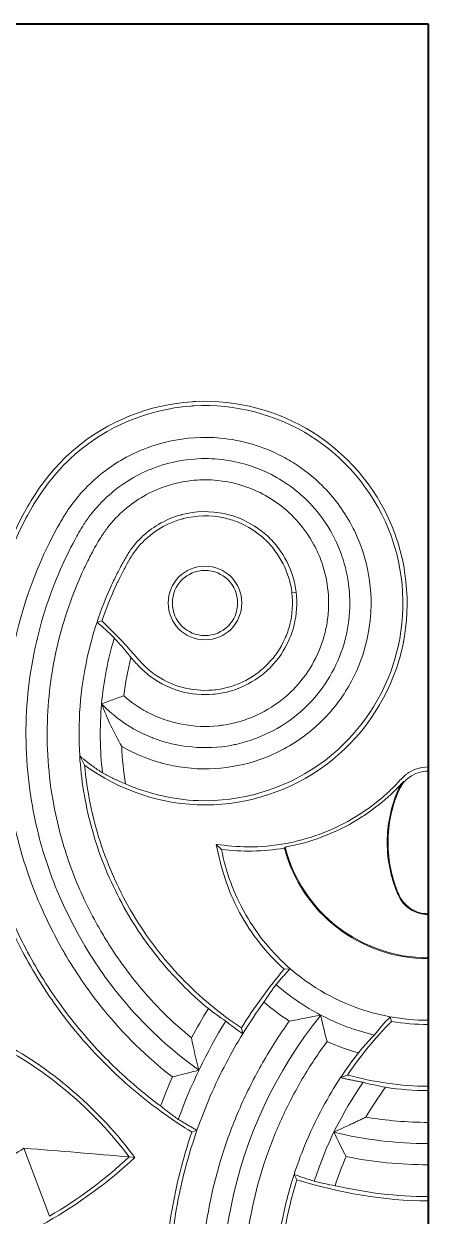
# Model space of a CAD drawing. Header units: millimetres. Extents: x 0 to 2376, y 0 to 1680.
# Drawn here: x 1247.8 to 1343, y 888.9 to 1170 of the extents above; entities that cross this region are included whole.
import ezdxf

# ---------------------------------------------------------------- set-up
doc = ezdxf.new("R2010")
doc.units = ezdxf.units.MM
doc.layers.add('Архио', color=252, linetype='Continuous', lineweight=40)
doc.layers.add('Размеры', color=5, linetype='Continuous', lineweight=9)

msp = doc.modelspace()

# ---------------------------------------------------------------- linework, layer by layer
at = {"layer": 'Архио'}
for p, q in [((843, 1170), (1343, 1170)), ((1343, 1170), (1343, 630))]:
    msp.add_line(p, q, dxfattribs=at)
at = {"layer": 'Размеры', "linetype": 'Continuous', "lineweight": 15}
for p, q in [((1310.92, 1035.84), (1311.9, 1036.03)), ((1265.02, 1028.95), (1266.17, 1029.24)), ((1262.11, 995.25), (1260.94, 997.43)), ((1293.1, 976.56), (1294.34, 975.38)), ((1309.15, 975.68), (1309.3, 975.91)), ((1309.11, 947.14), (1310.51, 947.24)), ((1299.03, 933.29), (1299.34, 931.89)), ((1334.04, 935.91), (1334.39, 934.83)), ((1324, 922.16), (1322.39, 921.56)), ((1288.56, 909.15), (1287.35, 908.72)), ((1253.81, 888.9), (1247.79, 904.9)), ((1273.94, 902.75), (1272.6, 902.87)), ((1311.44, 898.74), (1312.09, 897.49))]:
    msp.add_line(p, q, dxfattribs=at)
at = {"layer": 'Размеры', "linetype": 'Continuous', "lineweight": 15, "flags": 128}
msp.add_lwpolyline([(1337.31, 991.4), (1337.36, 991.4), (1337.47, 991.38)], dxfattribs=at)
at = {"layer": 'Размеры', "linetype": 'Continuous', "lineweight": 15}
for radius in [8.68, 7.68]:
    msp.add_circle((1290.45, 1033.46), radius, dxfattribs=at)
for centre, radius, start, end in [((1344.88, 1002.59), 79.1, 163.3854, 174.8814), ((1344.88, 1002.59), 79.1, 174.8814, 186.6692), ((1343, 984.62), 35.01, 194.7919, 270), ((1343, 984.62), 34.81, 194.4892, 270), ((1343, 984.62), 54.53, 228.9372, 242.3458), ((1400.54, 870), 106.12, 141.322, 195.5421), ((1343, 984.62), 54.53, 242.3458, 256.5258), ((1400.54, 870), 123.62, 148.3349, 160.2824), ((1400.54, 870), 88.62, 145.298, 162.1796)]:
    msp.add_arc(centre, radius, start, end, dxfattribs=at)
for points, knots in [([(1243.84, 1046.33), (1245.52, 1050.2), (1247.47, 1054.37), (1252.37, 1062.19), (1255.82, 1066.35), (1267.17, 1076.18), (1277.63, 1080.37), (1297.64, 1081.48), (1308.01, 1078.75), (1324.85, 1067.9), (1331.78, 1059.2), (1338.62, 1040.26), (1338.94, 1029.57), (1333.29, 1010.27), (1327.03, 1001.29), (1310.78, 989.23), (1300.63, 985.87), (1280.44, 985.82), (1270.26, 989.19), (1262.11, 995.25)], [0, 0, 0, 0, 12.656, 13.777021, 27.666487, 28.708544, 58.877236, 59.779829, 88.838015, 89.581883, 119.935948, 120.538585, 150.037138, 150.483271, 180.933973, 181.235766, 211.253019, 211.401698, 241.863769, 241.863769, 241.863769, 241.863769]), ([(1244.31, 1044.87), (1245.93, 1048.73), (1247.84, 1052.9), (1252.56, 1060.75), (1255.91, 1064.96), (1266.98, 1074.95), (1277.33, 1079.25), (1297.2, 1080.55), (1307.53, 1077.86), (1324.26, 1067.09), (1331.1, 1058.39), (1337.72, 1039.51), (1337.88, 1028.87), (1331.9, 1009.8), (1325.46, 1001.03), (1308.97, 989.51), (1298.77, 986.51), (1282.94, 987.08), (1277.09, 988.46), (1271.72, 990.82)], [0, 0, 0, 0, 12.656, 13.777021, 27.666487, 28.708544, 58.877236, 59.779829, 88.838015, 89.581883, 119.935948, 120.538585, 150.037138, 150.483271, 180.933973, 181.235766, 211.253019, 211.401698, 229.097574, 229.097574, 229.097574, 229.097574]), ([(1282.77, 921.72), (1276.77, 926.39), (1271.05, 932), (1262.93, 942.11), (1259.73, 946.82), (1254.92, 955.18), (1250.33, 964.46), (1247.08, 974.44), (1243.28, 991.18), (1242.67, 1003.03), (1245.15, 1024.74), (1248.36, 1036.21), (1254.02, 1048.12), (1255.74, 1051.39), (1257.27, 1054.01), (1258.77, 1056.31), (1260.45, 1058.53), (1263.03, 1061.31), (1267.75, 1065.54), (1273.27, 1068.81), (1281.83, 1071.82), (1288.02, 1072.7), (1298.17, 1072.16), (1305.12, 1070.11), (1312.93, 1065.61), (1318.99, 1060.79), (1323.5, 1054.76), (1326.9, 1048.02), (1329.33, 1040.77), (1329.78, 1033.29), (1328.95, 1025.64), (1327.01, 1018.26), (1323.29, 1011.84), (1318.53, 1005.97), (1312.8, 1000.72), (1306.01, 997.35), (1298.77, 995.07), (1291.28, 993.84), (1283.86, 994.73), (1276.93, 996.63), (1273.76, 997.95), (1270.84, 999.65)], [10.218129, 10.218129, 10.218129, 10.218129, 33.0412, 34.081133, 49.142829, 50.053847, 63.011292, 80.146059, 81.443334, 114.522976, 115.238292, 147.021895, 149.834137, 154.768092, 158.089595, 158.943951, 163.043398, 166.4138, 170.296578, 182.01245, 185.477445, 197.486662, 200.534318, 215.949777, 218.818793, 227.558213, 238.995005, 241.202554, 250.188897, 261.763266, 263.455312, 273.28653, 284.453803, 285.504492, 295.965294, 307.547007, 307.983737, 318.750888, 330.101107, 330.171457, 340.311138, 340.311138, 340.311138, 340.311138]), ([(1289, 923.31), (1282.14, 928.2), (1275.22, 934.68), (1267.7, 944.19), (1264.87, 948.23), (1261.91, 953.01), (1259.22, 957.79), (1255.08, 966.33), (1251.53, 976.68), (1248.35, 992.36), (1247.86, 1006.75), (1250.42, 1024.85), (1254.37, 1037.44), (1259.18, 1047.29), (1261.16, 1050.82), (1262.89, 1053.49), (1264.33, 1055.35), (1266.19, 1057.33), (1268.45, 1059.53), (1272.15, 1062.37), (1277.96, 1065.35), (1284.39, 1067.18), (1291.02, 1067.7), (1298.87, 1066.81), (1306.2, 1064.09), (1314.78, 1058.07), (1320.13, 1051.22), (1324.38, 1040.48), (1325.06, 1032.18), (1322.62, 1020.52), (1318.86, 1013.63), (1310.17, 1004.87), (1303.5, 1001.32), (1291, 998.73), (1283.94, 999.38), (1275, 1002.9), (1271.98, 1004.63), (1268.82, 1007.13), (1267.62, 1008.16), (1266.62, 1009.12), (1266.1, 1009.65)], [5.057274, 5.057274, 5.057274, 5.057274, 30.338098, 33.234984, 41.432759, 45.122452, 50.104457, 57.856336, 73.589308, 82.80269, 105.810644, 116.480179, 137.576202, 145.15628, 149.320589, 149.704813, 154.719997, 156.36461, 157.830539, 164.189293, 170.30353, 177.340829, 184.128599, 190.173713, 200.917221, 207.321352, 221.469766, 226.44335, 241.902025, 245.787319, 262.147362, 264.776167, 282.787578, 284.039673, 303.095526, 303.255633, 312.836609, 313.425574, 315.375676, 317.585287, 317.585287, 317.585287, 317.585287]), ([(1271.33, 1011.57), (1272.97, 1010.12), (1274.83, 1008.83), (1281.89, 1005.05), (1288.26, 1003.82), (1299.77, 1005.3), (1306.05, 1008.16), (1314.24, 1015.82), (1317.83, 1022.02), (1320.04, 1032.62), (1319.34, 1040.17), (1315.08, 1049.78), (1309.9, 1055.79), (1301.7, 1060.63), (1294.83, 1062.52), (1287.66, 1062.56), (1281.72, 1061.39), (1276.15, 1058.95), (1271.31, 1055.52), (1268.37, 1052.44), (1266.69, 1050.12), (1265.34, 1048.07), (1264.3, 1046.2), (1262.97, 1043.63), (1261.35, 1040.32), (1257.51, 1031.14), (1254.47, 1019.55), (1252.84, 1003.01), (1253.73, 989.96), (1257.05, 975.8), (1260.48, 966.48), (1264.36, 958.77), (1266.87, 954.47), (1269.61, 950.16), (1272.22, 946.51), (1277.97, 939.35), (1282.75, 934.61), (1287.26, 930.93)], [11.118029, 11.118029, 11.118029, 11.118029, 18.357438, 18.517544, 37.573398, 38.825492, 56.836904, 59.465709, 75.825752, 79.711045, 95.16972, 100.143304, 114.291719, 120.695849, 131.439358, 137.484471, 144.272241, 151.309541, 157.423777, 163.782532, 165.248461, 166.893073, 171.908258, 172.292481, 176.45679, 184.036869, 205.132892, 215.802426, 238.810381, 248.023763, 263.756735, 271.508613, 276.490618, 280.180312, 288.378086, 291.274972, 310.495042, 310.495042, 310.495042, 310.495042]), ([(1265.02, 1028.95), (1266, 1031.92), (1267.53, 1035.79), (1269.54, 1039.99), (1270.49, 1041.82), (1271.38, 1043.47), (1272.08, 1044.69), (1273.49, 1046.82), (1276.89, 1050.8), (1281.57, 1053.38), (1288.22, 1055.15), (1291.72, 1055.23), (1295.02, 1054.52), (1296.22, 1054.26), (1299.91, 1053.12), (1304.31, 1050.36), (1308.63, 1045.57), (1310.97, 1041), (1311.75, 1037.28), (1311.9, 1036.03)], [95.007219, 95.007219, 95.007219, 95.007219, 104.369072, 107.495421, 108.971284, 110.554929, 113.117054, 113.1832, 118.223889, 128.688934, 128.757001, 138.892417, 138.892417, 138.892417, 142.584458, 150.422958, 154.23597, 161.84221, 165.605279, 165.605279, 165.605279, 165.605279]), ([(1266.17, 1029.24), (1267.14, 1032.05), (1268.58, 1035.76), (1270.55, 1039.73), (1271.45, 1041.48), (1272.28, 1043.07), (1272.96, 1044.23), (1274.31, 1046.25), (1277.58, 1050.02), (1282.04, 1052.49), (1288.39, 1054.15), (1291.72, 1054.21), (1294.87, 1053.52), (1296.02, 1053.28), (1299.54, 1052.2), (1303.71, 1049.52), (1307.83, 1044.96), (1310.04, 1040.58), (1310.78, 1037.03), (1310.92, 1035.84)], [95.007219, 95.007219, 95.007219, 95.007219, 104.369072, 107.495421, 108.971284, 110.554929, 113.117054, 113.1832, 118.223889, 128.688934, 128.757001, 138.892417, 138.892417, 138.892417, 142.584458, 150.422958, 154.23597, 161.84221, 165.605279, 165.605279, 165.605279, 165.605279]), ([(1310.92, 1035.84), (1311.22, 1033.36), (1310.96, 1029.61), (1308.96, 1023.8), (1306.19, 1019.76), (1301.53, 1015.75), (1297.03, 1013.66), (1293.41, 1013.03), (1292.24, 1012.93), (1289.8, 1012.72), (1284.85, 1013.2), (1279.25, 1015.87), (1276.48, 1018.33), (1274.89, 1019.97), (1273.95, 1021.07), (1272.49, 1022.75), (1270.11, 1025.37), (1267.85, 1027.59), (1266.17, 1029.24)], [165.605279, 165.605279, 165.605279, 165.605279, 173.474585, 177.236216, 184.8453, 188.654056, 196.498252, 200.183172, 200.183172, 200.183172, 207.885204, 215.596048, 219.397348, 219.476635, 222.775378, 223.951797, 226.483641, 233.899636, 233.899636, 233.899636, 233.899636]), ([(1311.9, 1036.03), (1312.22, 1033.43), (1311.98, 1029.49), (1309.88, 1023.41), (1307.01, 1019.14), (1302.12, 1014.94), (1297.43, 1012.71), (1293.63, 1012.05), (1292.4, 1011.94), (1289.85, 1011.72), (1284.65, 1012.17), (1278.78, 1015), (1275.85, 1017.53), (1274.28, 1019.16), (1273.65, 1019.92), (1273.02, 1020.65)], [165.605279, 165.605279, 165.605279, 165.605279, 173.474585, 177.236216, 184.8453, 188.654056, 196.498252, 200.183172, 200.183172, 200.183172, 207.885204, 215.596048, 219.397348, 219.476635, 222.367651, 222.367651, 222.367651, 222.367651]), ([(1273.02, 1020.65), (1272.38, 1021.44), (1271.73, 1022.21), (1270.42, 1023.72), (1269.75, 1024.47), (1269.08, 1025.21)], [0, 0, 0, 0, 0.5, 0.5, 1, 1, 1, 1]), ([(1260.94, 997.43), (1260.7, 1001.31), (1260.73, 1005.22), (1261.33, 1012.96), (1261.9, 1016.81), (1262.73, 1020.57)], [0, 0, 0, 0, 0.5, 0.5, 1, 1, 1, 1]), ([(1235.99, 1018.83), (1235.24, 1013.82), (1234.82, 1008.66), (1234.75, 998.15), (1235.08, 992.81), (1236.57, 982.11), (1237.71, 976.76), (1240.81, 966.23), (1242.77, 961.05), (1247.44, 951.04), (1250.15, 946.22), (1256.23, 937.07), (1259.59, 932.75), (1266.84, 924.75), (1270.71, 921.05), (1278.81, 914.36), (1283.04, 911.36), (1287.35, 908.72)], [0, 0, 0, 0, 0.125, 0.125, 0.25, 0.25, 0.375, 0.375, 0.5, 0.5, 0.625, 0.625, 0.75, 0.75, 0.875, 0.875, 1, 1, 1, 1]), ([(1237.07, 1019.3), (1236.36, 1014.71), (1235.93, 1009.98), (1235.7, 1000.37), (1235.9, 995.48), (1236.99, 985.67), (1237.87, 980.74), (1240.34, 970.99), (1241.92, 966.17), (1245.74, 956.78), (1247.98, 952.21), (1253.06, 943.45), (1255.9, 939.26), (1262.08, 931.38), (1265.41, 927.68), (1272.46, 920.85), (1276.17, 917.72), (1280, 914.88)], [0, 0, 0, 0, 0.125, 0.125, 0.25, 0.25, 0.375, 0.375, 0.5, 0.5, 0.625, 0.625, 0.75, 0.75, 0.875, 0.875, 1, 1, 1, 1]), ([(1271.33, 1011.57), (1270.46, 1011.28), (1269.58, 1010.98), (1268.27, 1010.5), (1267.84, 1010.33), (1266.97, 1009.99), (1266.53, 1009.81), (1266.1, 1009.65)], [0, 0, 0, 0, 0.5, 0.5, 0.75, 0.75, 1, 1, 1, 1]), ([(1270.84, 999.65), (1269.92, 1001.24), (1269.07, 1002.87), (1267.48, 1006.2), (1266.76, 1007.91), (1266.1, 1009.65)], [0, 0, 0, 0, 0.5, 0.5, 1, 1, 1, 1]), ([(1266.32, 993.4), (1266.13, 993.52), (1265.77, 993.76), (1265.22, 994.13), (1264.68, 994.51), (1264.13, 994.89), (1263.59, 995.29), (1263.06, 995.7), (1262.52, 996.12), (1261.99, 996.54), (1261.46, 996.98), (1261.12, 997.28), (1260.94, 997.43)], [0, 0, 0, 0, 0.099451, 0.199031, 0.298739, 0.39857, 0.498521, 0.598591, 0.698776, 0.799074, 0.899483, 1, 1, 1, 1]), ([(1260.94, 997.43), (1261.11, 994.68), (1261.42, 991.91), (1262.32, 986.36), (1262.91, 983.58), (1264.39, 978.06), (1265.27, 975.32), (1267.33, 969.92), (1268.51, 967.27), (1271.13, 962.08), (1272.57, 959.55), (1275.72, 954.66), (1277.42, 952.3), (1281.03, 947.78), (1282.95, 945.62), (1286.97, 941.54), (1289.07, 939.61), (1291.25, 937.82)], [0, 0, 0, 0, 0.125, 0.125, 0.25, 0.25, 0.375, 0.375, 0.5, 0.5, 0.625, 0.625, 0.75, 0.75, 0.875, 0.875, 1, 1, 1, 1]), ([(1262.11, 995.25), (1262.37, 992.25), (1262.8, 989.24), (1264.01, 983.21), (1264.79, 980.21), (1266.7, 974.26), (1267.82, 971.33), (1270.41, 965.58), (1271.88, 962.77), (1275.11, 957.34), (1276.89, 954.71), (1280.71, 949.7), (1282.76, 947.31), (1287.08, 942.81), (1289.35, 940.69), (1294.07, 936.76), (1296.52, 934.95), (1299.03, 933.29)], [0, 0, 0, 0, 0.125, 0.125, 0.25, 0.25, 0.375, 0.375, 0.5, 0.5, 0.625, 0.625, 0.75, 0.75, 0.875, 0.875, 1, 1, 1, 1]), ([(1271.72, 990.82), (1271.52, 990.9), (1271.12, 991.07), (1270.51, 991.32), (1269.91, 991.59), (1269.31, 991.87), (1268.71, 992.15), (1268.11, 992.45), (1267.51, 992.76), (1266.91, 993.07), (1266.52, 993.29), (1266.32, 993.4)], [0, 0, 0, 0, 0.11066, 0.221472, 0.332417, 0.443481, 0.554646, 0.665896, 0.777216, 0.888589, 1, 1, 1, 1]), ([(1293.1, 976.56), (1295.56, 976.23), (1301.08, 975.7), (1307.16, 976.27), (1316.22, 978.13), (1322.55, 980.74), (1329.78, 985.56), (1332.57, 987.83), (1334.88, 990.07), (1335.77, 991), (1336.3, 991.61), (1336.95, 992.27), (1337.33, 992.64), (1337.87, 993.09), (1339.52, 994.26), (1341.38, 994.8), (1343, 994.8)], [0, 0, 0, 0, 7.442846, 16.598468, 18.215441, 35.188193, 36.842395, 44.283996, 45.923071, 46.510418, 48.14476, 48.349845, 49.27341, 49.728279, 50.473628, 55.32499, 55.32499, 55.32499, 55.32499]), ([(1337.47, 991.38), (1337.54, 991.45), (1337.71, 991.63), (1338.07, 991.96), (1339.6, 993.21), (1341.42, 993.8), (1343, 993.8)], [48.972616, 48.972616, 48.972616, 48.972616, 49.27341, 49.728279, 50.473628, 55.325403, 55.325403, 55.325403, 55.325403]), ([(1309.3, 975.91), (1309.64, 975.97), (1310.49, 976.13), (1316.78, 977.49), (1322.97, 980.09), (1330.09, 984.8), (1332.84, 987), (1335.12, 989.19), (1336.01, 990.09), (1336.55, 990.67), (1337.04, 991.2), (1337.16, 991.34), (1337.24, 991.42)], [15.554059, 15.554059, 15.554059, 15.554059, 16.598468, 18.215441, 35.188193, 36.842395, 44.283996, 45.923071, 46.510418, 48.14476, 48.349845, 48.705912, 48.705912, 48.705912, 48.705912]), ([(1335.93, 989.36), (1335.94, 989.38), (1335.95, 989.41), (1335.97, 989.45), (1336, 989.52), (1336.08, 989.68), (1336.15, 989.82), (1336.29, 990.09), (1336.39, 990.27), (1336.72, 990.79), (1336.97, 991.12), (1337.24, 991.42)], [0, 0, 0, 0, 0.03125, 0.03125, 0.0625, 0.125, 0.25, 0.25, 0.5, 0.5, 1, 1, 1, 1]), ([(1336.11, 989.28), (1336.12, 989.31), (1336.13, 989.33), (1336.15, 989.37), (1336.19, 989.45), (1336.26, 989.61), (1336.33, 989.75), (1336.48, 990.03), (1336.59, 990.21), (1336.82, 990.56), (1336.94, 990.73), (1337.13, 990.98), (1337.2, 991.06), (1337.33, 991.22), (1337.4, 991.3), (1337.47, 991.38)], [0, 0, 0, 0, 0.03125, 0.03125, 0.0625, 0.125, 0.25, 0.25, 0.5, 0.5, 0.75, 0.75, 0.875, 0.875, 1, 1, 1, 1]), ([(1337.24, 991.42), (1337.25, 991.42), (1337.28, 991.41), (1337.3, 991.4), (1337.31, 991.4)], [0, 0, 0, 0, 0.517891, 1, 1, 1, 1]), ([(1335.93, 964.65), (1335.92, 964.66), (1335.91, 964.68), (1335.9, 964.71), (1335.88, 964.75), (1335.84, 964.85), (1335.75, 965.06), (1335.58, 965.48), (1335.44, 965.84), (1335.16, 966.57), (1334.99, 967.07), (1334.51, 968.56), (1334.24, 969.59), (1333.59, 972.71), (1333.36, 974.85), (1333.36, 979.15), (1333.59, 981.3), (1334.46, 985.46), (1335.11, 987.47), (1335.93, 989.36)], [0, 0, 0, 0, 0.001953, 0.001953, 0.003906, 0.007812, 0.015625, 0.03125, 0.0625, 0.0625, 0.125, 0.125, 0.25, 0.25, 0.5, 0.5, 0.75, 0.75, 1, 1, 1, 1]), ([(1336.11, 964.73), (1336.11, 964.74), (1336.1, 964.76), (1336.09, 964.78), (1336.07, 964.83), (1336.02, 964.93), (1335.94, 965.14), (1335.76, 965.55), (1335.62, 965.91), (1335.35, 966.64), (1335.18, 967.13), (1334.71, 968.62), (1334.44, 969.64), (1333.79, 972.73), (1333.56, 974.87), (1333.56, 979.14), (1333.79, 981.27), (1334.65, 985.4), (1335.3, 987.4), (1336.11, 989.28)], [0, 0, 0, 0, 0.001953, 0.001953, 0.003906, 0.007812, 0.015625, 0.03125, 0.0625, 0.0625, 0.125, 0.125, 0.25, 0.25, 0.5, 0.5, 0.75, 0.75, 1, 1, 1, 1]), ([(1309.11, 947.14), (1304.89, 950.96), (1301.2, 955.57), (1295.87, 965.6), (1294.14, 971.08), (1293.1, 976.56)], [0, 0, 0, 0, 17.064784, 17.405955, 34.129568, 34.129568, 34.129568, 34.129568]), ([(1294.34, 975.38), (1296.74, 975.07), (1301.71, 974.79), (1306.66, 975.25), (1309.15, 975.68)], [0, 0, 0, 0, 7.442846, 15.216762, 15.216762, 15.216762, 15.216762]), ([(1310.51, 947.24), (1306.35, 950.86), (1302.73, 955.26), (1297.27, 964.83), (1295.35, 970.08), (1294.34, 975.38)], [0, 0, 0, 0, 17.064784, 17.405955, 34.129568, 34.129568, 34.129568, 34.129568]), ([(1343, 960), (1342.29, 960), (1341.56, 960.1), (1340.12, 960.52), (1339.41, 960.85), (1338.13, 961.69), (1337.55, 962.21), (1336.59, 963.36), (1336.21, 964), (1335.93, 964.65)], [0, 0, 0, 0, 0.25, 0.25, 0.5, 0.5, 0.75, 0.75, 1, 1, 1, 1]), ([(1343, 960.2), (1342.31, 960.2), (1341.6, 960.3), (1340.19, 960.71), (1339.51, 961.02), (1338.25, 961.85), (1337.69, 962.35), (1336.76, 963.48), (1336.38, 964.1), (1336.11, 964.73)], [0, 0, 0, 0, 0.25, 0.25, 0.5, 0.5, 0.75, 0.75, 1, 1, 1, 1]), ([(1307.18, 943.51), (1307.4, 943.76), (1307.83, 944.26), (1308.48, 945.01), (1309.15, 945.75), (1309.82, 946.5), (1310.28, 946.99), (1310.51, 947.24)], [0, 0, 0, 0, 0.198054, 0.397047, 0.597013, 0.797986, 1, 1, 1, 1]), ([(1304.32, 939.37), (1304.5, 939.66), (1304.88, 940.22), (1305.45, 941.06), (1306.02, 941.88), (1306.6, 942.7), (1306.99, 943.24), (1307.18, 943.51)], [0, 0, 0, 0, 0.202075, 0.403141, 0.603169, 0.802131, 1, 1, 1, 1]), ([(1195.45, 939.9), (1210.27, 940.38), (1225.99, 937.08), (1252.54, 923.91), (1264.18, 914.1), (1272.6, 902.87)], [0, 0, 0, 0, 44.477443, 46.822965, 88.954886, 88.954886, 88.954886, 88.954886]), ([(1198.69, 940.95), (1213.28, 940.91), (1228.66, 937.25), (1254.46, 923.7), (1265.65, 913.81), (1273.94, 902.75)], [0, 0, 0, 0, 44.477443, 46.822965, 88.954886, 88.954886, 88.954886, 88.954886]), ([(1292.42, 844.33), (1291.53, 848.07), (1290.83, 851.9), (1289.83, 859.68), (1289.53, 863.63), (1289.36, 871.59), (1289.48, 875.59), (1290.18, 883.59), (1290.74, 887.59), (1292.3, 895.49), (1293.3, 899.4), (1295.7, 907.06), (1297.11, 910.82), (1300.29, 918.11), (1302.07, 921.65), (1305.96, 928.47), (1308.07, 931.75), (1310.31, 934.87)], [0, 0, 0, 0, 0.125, 0.125, 0.25, 0.25, 0.375, 0.375, 0.5, 0.5, 0.625, 0.625, 0.75, 0.75, 0.875, 0.875, 1, 1, 1, 1]), ([(1330.29, 931.59), (1330.08, 931.37), (1329.66, 930.92), (1329.03, 930.23), (1328.41, 929.54), (1327.79, 928.83), (1327.18, 928.12), (1326.78, 927.64), (1326.58, 927.4)], [0, 0, 0, 0, 0.164174, 0.329355, 0.495535, 0.662708, 0.830866, 1, 1, 1, 1]), ([(1319.19, 930.06), (1317.12, 927.26), (1315.17, 924.32), (1311.57, 918.2), (1309.92, 915.02), (1306.95, 908.46), (1305.63, 905.09), (1303.36, 898.19), (1302.4, 894.67), (1300.88, 887.55), (1300.32, 883.95), (1299.57, 876.72), (1299.4, 873.1), (1299.43, 865.91), (1299.64, 862.34), (1300.43, 855.29), (1301, 851.82), (1301.74, 848.42)], [0, 0, 0, 0, 0.125, 0.125, 0.25, 0.25, 0.375, 0.375, 0.5, 0.5, 0.625, 0.625, 0.75, 0.75, 0.875, 0.875, 1, 1, 1, 1]), ([(1324, 922.16), (1327.09, 921.36), (1330.24, 920.69), (1336.6, 919.77), (1339.8, 919.51), (1343, 919.51)], [0, 0, 0, 0, 0.5, 0.5, 1, 1, 1, 1]), ([(1322.39, 921.56), (1322.68, 921.49), (1323.27, 921.35), (1324.15, 921.15), (1325.03, 920.97), (1325.91, 920.79), (1326.79, 920.61), (1327.38, 920.51), (1327.68, 920.45)], [0, 0, 0, 0, 0.167807, 0.335233, 0.502222, 0.668716, 0.83466, 1, 1, 1, 1]), ([(1284.16, 911.71), (1283.88, 911.91), (1283.32, 912.32), (1282.49, 912.95), (1281.65, 913.58), (1280.82, 914.23), (1280.27, 914.66), (1280, 914.88)], [0, 0, 0, 0, 0.199238, 0.398852, 0.598847, 0.799228, 1, 1, 1, 1]), ([(1284.16, 911.71), (1284.45, 911.53), (1285.04, 911.18), (1285.91, 910.66), (1286.79, 910.15), (1287.68, 909.64), (1288.27, 909.32), (1288.56, 909.15)], [0, 0, 0, 0, 0.200336, 0.400498, 0.600492, 0.800324, 1, 1, 1, 1]), ([(1328.36, 912.24), (1328.04, 912.08), (1327.4, 911.78), (1326.44, 911.34), (1325.5, 910.89), (1324.24, 910.3), (1322.67, 909.57), (1321.43, 908.99), (1320.81, 908.7)], [0, 0, 0, 0, 0.126514, 0.252063, 0.376582, 0.500002, 0.751808, 1, 1, 1, 1]), ([(1287.35, 908.72), (1285.27, 902.61), (1283.65, 896.25), (1281.47, 883.26), (1280.92, 876.63), (1280.92, 863.37), (1281.47, 856.74), (1283.65, 843.75), (1285.27, 837.39), (1287.35, 831.28)], [0, 0, 0, 0, 0.25, 0.25, 0.5, 0.5, 0.75, 0.75, 1, 1, 1, 1]), ([(1288.56, 909.15), (1286.69, 903.8), (1285.18, 898.24), (1282.98, 886.88), (1282.29, 881.09), (1281.77, 869.43), (1281.95, 863.57), (1283.15, 851.99), (1284.17, 846.27), (1285.59, 840.7)], [0, 0, 0, 0, 0.25, 0.25, 0.5, 0.5, 0.75, 0.75, 1, 1, 1, 1]), ([(1247.79, 904.9), (1244.28, 902.7), (1240.65, 900.78), (1233.18, 897.45), (1229.33, 896.05), (1224.39, 894.64), (1223.39, 894.38), (1221.38, 893.88), (1220.37, 893.65), (1217.34, 893.01), (1215.31, 892.66), (1209.21, 891.82), (1205.13, 891.55), (1198.99, 891.56), (1196.94, 891.64), (1193.86, 891.87), (1192.83, 891.96), (1190.77, 892.19), (1189.74, 892.32), (1184.64, 893.06), (1180.63, 893.94), (1172.79, 896.24), (1168.94, 897.66), (1164.24, 899.79), (1163.31, 900.23), (1161.45, 901.15), (1160.53, 901.63), (1157.8, 903.11), (1156.01, 904.16), (1154.27, 905.27)], [0, 0, 0, 0, 0.125, 0.125, 0.25, 0.25, 0.28125, 0.28125, 0.3125, 0.3125, 0.375, 0.375, 0.5, 0.5, 0.5625, 0.5625, 0.59375, 0.59375, 0.625, 0.625, 0.75, 0.75, 0.875, 0.875, 0.90625, 0.90625, 0.9375, 0.9375, 1, 1, 1, 1]), ([(1222.42, 875.83), (1224.5, 876.26), (1235.22, 878.83), (1253.46, 886.44), (1267.66, 896.88), (1273.94, 902.75)], [0, 0, 0, 0, 6.387636, 33.119613, 58.8947, 58.8947, 58.8947, 58.8947]), ([(1272.6, 902.87), (1268.58, 903.22), (1264.51, 903.57), (1256.25, 904.25), (1252.06, 904.58), (1247.79, 904.9)], [0, 0, 0, 0, 0.5, 0.5, 1, 1, 1, 1]), ([(1311.44, 898.74), (1310.22, 894.97), (1309.23, 891.09), (1307.76, 883.17), (1307.27, 879.14), (1306.83, 871.04), (1306.88, 866.97), (1307.49, 858.88), (1308.06, 854.87), (1308.88, 850.94)], [0, 0, 0, 0, 0.25, 0.25, 0.5, 0.5, 0.75, 0.75, 1, 1, 1, 1]), ([(1312.09, 897.49), (1310.73, 893.11), (1309.68, 888.59), (1308.27, 879.37), (1307.92, 874.69), (1307.92, 865.31), (1308.27, 860.63), (1309.68, 851.41), (1310.73, 846.89), (1312.09, 842.51)], [0, 0, 0, 0, 0.25, 0.25, 0.5, 0.5, 0.75, 0.75, 1, 1, 1, 1])]:
    msp.add_open_spline(points, degree=3, knots=knots, dxfattribs=at)
for points in [[(1262.73, 1020.57), (1263.35, 1023.42), (1264.12, 1026.22), (1265.02, 1028.95)], [(1269.08, 1025.21), (1267.75, 1026.49), (1266.4, 1027.75), (1265.02, 1028.95)], [(1273.02, 1020.65), (1272.27, 1017.68), (1271.7, 1014.64), (1271.33, 1011.57)], [(1271.72, 990.82), (1271.25, 993.73), (1270.96, 996.69), (1270.84, 999.65)], [(1299.03, 933.29), (1302.05, 938.13), (1305.43, 942.78), (1309.11, 947.14)], [(1310.51, 947.24), (1312.39, 945.61), (1314.41, 944.1), (1316.54, 942.75)], [(1316.54, 942.75), (1319.46, 940.91), (1322.59, 939.36), (1325.84, 938.16)], [(1299.34, 931.89), (1300.9, 934.44), (1302.56, 936.94), (1304.32, 939.37)], [(1304.32, 939.37), (1306.21, 937.76), (1308.21, 936.25), (1310.31, 934.87)], [(1291.25, 937.82), (1289.85, 935.56), (1288.52, 933.27), (1287.26, 930.93)], [(1291.25, 937.82), (1292.58, 936.8), (1293.93, 935.83), (1295.32, 934.9)], [(1310.31, 934.87), (1312.75, 935.32), (1315.21, 935.8), (1317.69, 936.32)], [(1317.69, 936.32), (1318.14, 934.22), (1318.64, 932.13), (1319.19, 930.06)], [(1325.84, 938.16), (1328.52, 937.17), (1331.28, 936.42), (1334.04, 935.91)], [(1295.32, 934.9), (1296.63, 933.85), (1297.97, 932.85), (1299.34, 931.89)], [(1334.39, 934.83), (1330.56, 930.93), (1327.07, 926.67), (1324, 922.16)], [(1330.29, 931.59), (1331.49, 933.06), (1332.74, 934.5), (1334.04, 935.91)], [(1343, 935.09), (1339.99, 935.09), (1336.98, 935.37), (1334.04, 935.91)], [(1343, 934.09), (1340.11, 934.09), (1337.22, 934.34), (1334.39, 934.83)], [(1287.26, 930.93), (1287.77, 928.37), (1288.35, 925.83), (1289, 923.31)], [(1299.34, 931.89), (1297.96, 929.64), (1296.66, 927.34), (1295.43, 924.99)], [(1319.19, 930.06), (1321.6, 929.01), (1324.07, 928.12), (1326.58, 927.4)], [(1295.43, 924.99), (1292.76, 919.89), (1290.46, 914.58), (1288.56, 909.15)], [(1326.58, 927.4), (1325.11, 925.51), (1323.71, 923.55), (1322.39, 921.56)], [(1289, 923.31), (1286.91, 922.77), (1284.84, 922.24), (1282.77, 921.72)], [(1280, 914.88), (1280.86, 917.18), (1281.78, 919.47), (1282.77, 921.72)], [(1322.39, 921.56), (1320.9, 919.3), (1319.5, 916.96), (1318.21, 914.57)], [(1327.68, 920.45), (1329.42, 920.01), (1331.19, 919.61), (1332.98, 919.28)], [(1332.98, 919.28), (1331.33, 917.02), (1329.79, 914.66), (1328.36, 912.24)], [(1343, 918.51), (1339.65, 918.51), (1336.3, 918.79), (1332.98, 919.28)], [(1318.21, 914.57), (1316.6, 911.61), (1315.16, 908.56), (1313.88, 905.44)], [(1343, 911.01), (1338.1, 911.01), (1333.2, 911.42), (1328.36, 912.24)], [(1320.81, 908.7), (1328.06, 906.92), (1335.53, 906.01), (1343, 906.01)], [(1320.81, 908.7), (1321.72, 906.76), (1322.68, 904.83), (1323.67, 902.94)], [(1313.88, 905.44), (1312.98, 903.23), (1312.16, 901), (1311.44, 898.74)], [(1272.6, 902.87), (1266.89, 897.53), (1260.57, 892.83), (1253.81, 888.9)], [(1323.67, 902.94), (1322.71, 900.69), (1321.85, 898.4), (1321.09, 896.08)], [(1343, 901.01), (1336.52, 901.01), (1330.03, 901.66), (1323.67, 902.94)], [(1316.17, 897.12), (1314.58, 897.63), (1313, 898.17), (1311.44, 898.74)], [(1343, 892.51), (1332.54, 892.51), (1322.09, 894.37), (1312.09, 897.49)], [(1321.09, 896.08), (1319.44, 896.39), (1317.8, 896.74), (1316.17, 897.12)], [(1343, 893.51), (1335.63, 893.51), (1328.28, 894.44), (1321.09, 896.08)]]:
    msp.add_open_spline(points, degree=3, dxfattribs=at)

doc.saveas('drawing.dxf')
